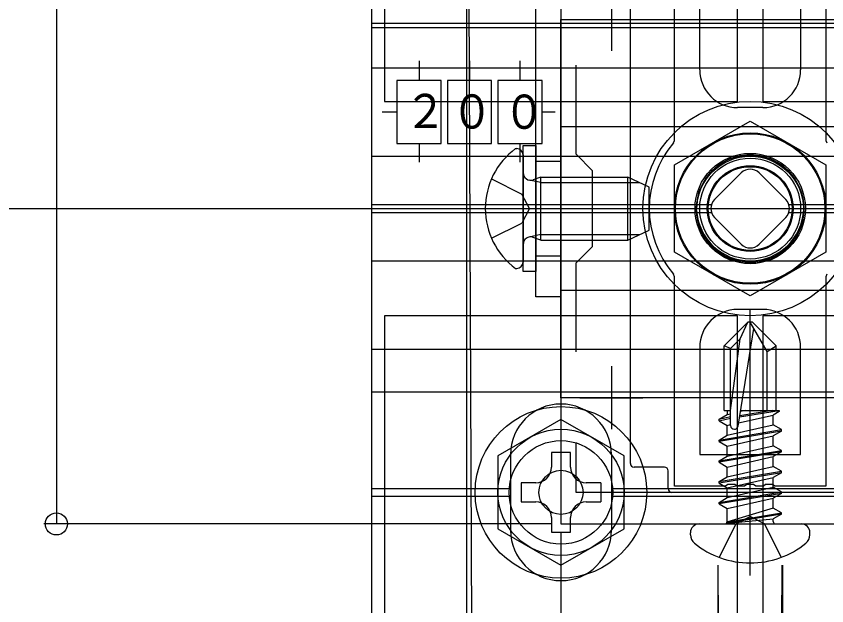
# Model space of a CAD drawing. Units: millimetres, scale not verified. Extents: x -875 to 875, y -1299 to 1293.
# Drawn here: x 410.6 to 474.8, y -415.3 to -368.6 of the extents above; entities that cross this region are included whole.
import ezdxf
from ezdxf.enums import TextEntityAlignment as Align

# ---------------------------------------------------------------- set-up
doc = ezdxf.new("R2010")
doc.units = ezdxf.units.MM
doc.header["$LTSCALE"] = 8
for name, color, linetype in [('0-2_YKK_11', 7, 'Continuous'), ('0-3_YKK_12', 2, 'Continuous'), ('0-4_YKK_13', 4, 'Continuous'), ('0-5_YKK_D', 6, 'Continuous'), ('0-7_YSS_K', 3, 'Continuous')]:
    doc.layers.add(name, color=color, linetype=linetype)
doc.styles.add('ＭＳ ゴシック', font='')
doc.styles.get('ＭＳ ゴシック').set_extended_font_data('MS Gothic')

msp = doc.modelspace()

# ---------------------------------------------------------------- linework, layer by layer
at = {"layer": '0-2_YKK_11'}
for p, q in [((457.772, -366.3), (457.772, -371.3)), ((455.272, -368.8), (460.272, -368.8)), ((457.772, -396.3), (457.772, -401.3)), ((455.272, -398.8), (460.272, -398.8))]:
    msp.add_line(p, q, dxfattribs=at)
msp.add_lwpolyline([(453.772, -358.8), (453.772, -408.8), (483.772, -408.8), (483.772, -358.8)], close=True, dxfattribs=at)
for points in [[(454.972, -395.167), (454.972, -388.1), (456.272, -386.8), (456.272, -380.8), (454.972, -379.5), (454.972, -372.433)], [(482.572, -402.433), (482.572, -406.3), (454.972, -406.3), (454.972, -402.433)]]:
    msp.add_lwpolyline(points, dxfattribs=at)
at = {"layer": '0-3_YKK_12'}
msp.add_circle((468.772, -383.8), 6, dxfattribs=at)
at = {"layer": '0-4_YKK_13'}
for p, q in [((446.272, -353.8), (446.272, -421.801)), ((446.397, -353.8), (446.706, -421.364)), ((451.772, -390.8), (451.772, -356.3)), ((459.272, -404), (459.272, -363.6)), ((438.772, -372.65), (498.772, -372.65)), ((442.522, -372.09), (442.522, -373.65)), ((446.522, -372.09), (446.522, -373.65)), ((450.522, -372.09), (450.522, -373.65)), ((469.772, -375.8), (467.772, -375.8)), ((440.772, -376.15), (439.601, -376.15)), ((453.306, -376.15), (452.272, -376.15)), ((442.522, -378.65), (442.522, -380.125)), ((446.522, -378.65), (446.522, -380.125)), ((450.172, -379.05), (450.272, -379.05)), ((450.522, -378.65), (450.522, -380.125)), ((438.772, -379.65), (498.772, -379.65)), ((450.772, -379.55), (450.772, -388.05)), ((451.772, -380.05), (453.772, -380.05)), ((465.943, -383.093), (468.065, -380.972)), ((469.479, -380.972), (471.6, -383.093)), ((448.26, -381.45), (450.677, -382.655)), ((452.172, -381.733), (451.249, -381.54)), ((452.172, -381.3), (451.577, -381.516)), ((452.172, -386.3), (452.172, -381.3)), ((459.072, -386.3), (459.072, -381.3)), ((460.772, -382.1), (459.072, -381.3)), ((460.772, -385.5), (460.772, -382.1)), ((451.286, -383.8), (450.677, -382.655)), ((465.697, -383.5), (438.772, -383.5)), ((498.772, -383.5), (471.847, -383.5)), ((438.772, -384.1), (465.697, -384.1)), ((446.772, -383.8), (461.471, -383.8)), ((451.286, -383.8), (450.677, -384.945)), ((471.847, -384.1), (498.772, -384.1)), ((468.065, -386.628), (465.943, -384.507)), ((471.6, -384.507), (469.479, -386.628)), ((448.26, -386.15), (450.677, -384.945)), ((459.072, -386.3), (460.772, -385.5)), ((452.172, -385.867), (451.249, -386.06)), ((452.172, -386.3), (451.577, -386.084)), ((438.772, -387.95), (498.772, -387.95)), ((451.772, -387.55), (453.772, -387.55)), ((450.172, -388.55), (450.272, -388.55)), ((469.772, -391.8), (467.772, -391.8)), ((468.772, -412.9), (468.772, -391.798)), ((468.597, -392.8), (466.722, -394.675)), ((467.978, -394.126), (468.597, -392.8)), ((468.947, -392.8), (468.597, -392.8)), ((470.122, -395.138), (468.772, -392.8)), ((468.947, -392.8), (470.822, -394.675)), ((467.807, -401.053), (469.061, -393.301)), ((467.222, -399.8), (467.978, -394.126)), ((438.772, -394.95), (498.772, -394.95)), ((466.722, -399.8), (466.722, -394.675)), ((467.222, -394.882), (466.722, -394.675)), ((470.822, -399.8), (470.822, -394.675)), ((438.772, -398.33), (498.772, -398.33)), ((466.3, -400.503), (466.947, -400.13)), ((466.3, -400.503), (467.222, -400.295)), ((466.722, -399.8), (467.222, -399.8)), ((466.947, -399.8), (466.947, -400.13)), ((466.947, -400.13), (467.222, -400.068)), ((467.849, -400.791), (470.596, -400.171)), ((471.082, -399.824), (467.92, -400.351)), ((470.521, -399.8), (467.94, -400.23)), ((468.407, -399.8), (467.994, -399.893)), ((468.009, -399.8), (470.822, -399.8)), ((471.082, -399.89), (470.596, -400.171)), ((470.596, -400.954), (470.596, -400.171)), ((471.083, -399.824), (470.822, -399.8)), ((471.082, -399.824), (471.083, -399.824)), ((471.082, -399.824), (471.082, -399.89)), ((466.3, -400.621), (467.222, -400.413)), ((466.3, -400.621), (466.3, -400.503)), ((466.3, -400.621), (466.947, -400.995)), ((466.947, -400.995), (467.222, -400.933)), ((466.947, -401.778), (470.596, -400.954)), ((471.244, -401.327), (470.596, -400.954)), ((466.3, -402.151), (471.244, -401.327)), ((471.244, -401.445), (466.3, -402.269)), ((466.947, -401.778), (466.947, -400.995)), ((471.244, -401.445), (470.596, -401.819)), ((471.244, -401.445), (471.244, -401.327)), ((466.3, -402.151), (466.947, -401.778)), ((466.3, -402.269), (466.3, -402.151)), ((466.947, -402.643), (470.596, -401.819)), ((470.596, -402.601), (470.596, -401.819)), ((466.3, -402.269), (466.947, -402.643)), ((466.947, -403.425), (470.596, -402.601)), ((466.947, -403.425), (466.947, -402.643)), ((471.244, -402.975), (470.596, -402.601)), ((449.772, -403.3), (449.772, -409.3)), ((454.522, -403.15), (453.022, -403.15)), ((453.022, -403.15), (453.022, -404.3)), ((454.522, -404.3), (454.522, -403.15)), ((457.772, -403.3), (457.772, -409.3)), ((466.3, -403.799), (471.244, -402.975)), ((471.244, -403.093), (466.3, -403.917)), ((466.3, -403.799), (466.947, -403.425)), ((466.947, -404.291), (470.596, -403.467)), ((471.244, -403.093), (470.596, -403.467)), ((470.596, -404.249), (470.596, -403.467)), ((471.244, -403.093), (471.244, -402.975)), ((466.3, -403.917), (466.3, -403.799)), ((466.3, -403.917), (466.947, -404.291)), ((461.972, -404.3), (459.572, -404.3)), ((462.272, -406), (462.272, -404.6)), ((466.3, -405.447), (471.244, -404.623)), ((471.244, -404.741), (466.3, -405.565)), ((466.947, -405.073), (470.596, -404.249)), ((466.947, -405.073), (466.947, -404.291)), ((471.244, -404.623), (470.596, -404.249)), ((471.244, -404.741), (470.596, -405.115)), ((471.244, -404.741), (471.244, -404.623)), ((466.3, -405.447), (466.947, -405.073)), ((466.3, -405.565), (466.3, -405.447)), ((466.947, -405.939), (470.596, -405.115)), ((470.596, -405.897), (470.596, -405.115)), ((438.772, -406), (449.772, -406)), ((451.772, -405.55), (450.622, -405.55)), ((456.922, -405.55), (455.772, -405.55)), ((456.922, -405.55), (456.922, -407.05)), ((457.772, -406), (479.772, -406)), ((466.3, -405.565), (466.947, -405.939)), ((466.947, -406.721), (470.596, -405.897)), ((466.947, -406.721), (466.947, -405.939)), ((438.772, -406.6), (449.772, -406.6)), ((457.772, -406.6), (479.772, -406.6)), ((474.972, -406.3), (462.572, -406.3)), ((471.244, -406.389), (466.3, -407.213)), ((466.3, -407.095), (466.947, -406.721)), ((471.244, -406.389), (470.596, -406.762)), ((471.244, -406.389), (471.244, -406.271)), ((455.772, -407.05), (456.922, -407.05)), ((466.3, -407.213), (466.3, -407.095)), ((466.3, -407.213), (466.947, -407.586)), ((466.947, -407.586), (470.596, -406.762)), ((470.596, -407.545), (470.596, -406.762)), ((466.947, -408.6), (466.947, -407.586)), ((470.596, -407.545), (467.006, -408.625)), ((467.006, -408.625), (471.244, -407.919)), ((471.244, -408.037), (471.244, -407.919)), ((453.022, -408.3), (453.022, -409.45)), ((454.522, -409.45), (454.522, -408.3)), ((471.244, -408.037), (467.006, -408.743)), ((467.006, -408.743), (470.596, -408.41)), ((467.006, -408.743), (467.006, -408.625)), ((467.647, -408.8), (468.772, -408.202)), ((469.897, -408.8), (468.772, -408.202)), ((471.244, -408.037), (470.596, -408.41)), ((470.596, -408.6), (470.596, -408.41)), ((464.737, -408.8), (472.807, -408.8)), ((467.647, -408.8), (466.322, -411.457)), ((469.897, -408.8), (471.222, -411.457)), ((453.022, -409.45), (454.522, -409.45)), ((464.037, -409.662), (464.037, -409.5)), ((473.507, -409.662), (473.507, -409.5)), ((466.219, -412.065), (466.219, -421.359)), ((466.271, -422.463), (466.244, -412.073)), ((471.273, -422.463), (471.3, -412.073)), ((471.324, -412.065), (471.324, -421.359))]:
    msp.add_line(p, q, dxfattribs=at)
for points in [[(498.772, -285.1), (498.772, -482.5), (438.772, -482.5), (438.772, -285.1)], [(439.772, -375.3), (467.772, -375.3), (467.772, -347.3), (439.772, -347.3)], [(469.772, -375.3), (497.772, -375.3), (497.772, -347.3), (469.772, -347.3)], [(483.772, -368.8), (483.772, -398.8), (453.772, -398.8), (453.772, -368.8)], [(440.772, -378.65), (444.272, -378.65), (444.272, -373.65), (440.772, -373.65)], [(444.772, -378.65), (448.272, -378.65), (448.272, -373.65), (444.772, -373.65)], [(448.772, -378.65), (452.272, -378.65), (452.272, -373.65), (448.772, -373.65)], [(462.772, -380.336), (468.772, -376.872), (474.772, -380.336), (474.772, -387.264), (468.772, -390.728), (462.772, -387.264)], [(453.772, -390.3), (453.772, -377.3), (483.772, -377.3), (483.772, -390.3)], [(451.772, -378.8), (451.772, -388.8), (450.772, -388.8), (450.772, -378.8)], [(439.772, -420.3), (467.772, -420.3), (467.772, -392.3), (439.772, -392.3)], [(469.772, -420.3), (497.772, -420.3), (497.772, -392.3), (469.772, -392.3)], [(458.772, -403.413), (453.772, -400.526), (448.772, -403.413), (448.772, -409.187), (453.772, -412.074), (458.772, -409.187)]]:
    msp.add_lwpolyline(points, close=True, dxfattribs=at)
for points in [[(453.772, -356.3), (453.772, -390.8), (451.772, -390.8)], [(462.699, -378.592), (462.772, -378.396), (462.772, -361.8), (466.814, -361.8), (466.997, -361.92), (467.547, -361.92), (467.73, -361.8), (468.314, -361.8), (468.497, -361.92), (469.047, -361.92), (469.23, -361.8), (469.814, -361.8), (469.997, -361.92), (470.547, -361.92), (470.73, -361.8), (474.772, -361.8)], [(474.772, -361.8), (474.772, -378.396), (474.844, -378.592)], [(464.772, -372.8), (464.772, -364.3), (472.772, -364.3), (472.772, -372.8)], [(438.772, -369.441), (438.772, -369.092), (498.772, -369.092)], [(438.772, -398.33), (438.772, -369.441), (498.772, -369.441)], [(452.172, -381.3), (456.272, -381.3), (459.072, -381.3)], [(452.172, -381.733), (456.272, -381.733), (459.992, -381.733)], [(452.172, -385.867), (456.272, -385.867), (459.992, -385.867)], [(452.172, -386.3), (456.272, -386.3), (459.072, -386.3)], [(474.844, -389.008), (474.772, -389.204), (474.772, -405.8), (470.73, -405.8), (470.547, -405.68), (469.997, -405.68), (469.814, -405.8), (469.23, -405.8), (469.047, -405.68), (468.497, -405.68), (468.314, -405.8), (467.73, -405.8), (467.547, -405.68), (466.997, -405.68), (466.814, -405.8), (462.772, -405.8), (462.772, -389.204), (462.699, -389.008)], [(467.222, -401.006), (467.222, -394.882), (467.978, -394.126)], [(464.772, -394.8), (464.772, -403.3), (472.772, -403.3), (472.772, -394.8)], [(470.122, -399.8), (470.122, -395.138), (470.822, -394.675)], [(450.622, -405.55), (450.622, -407.05), (451.772, -407.05)], [(466.3, -407.095), (471.244, -406.271), (470.596, -405.897)], [(471.244, -408.037), (471.244, -407.919), (470.596, -407.545)]]:
    msp.add_lwpolyline(points, dxfattribs=at)
for centre, radius in [((468.772, -383.8), 8.5), ((468.772, -383.8), 8.5), ((468.772, -383.8), 5.928), ((468.772, -383.8), 4.375), ((468.772, -383.8), 4.25), ((468.772, -383.8), 4.25), ((468.772, -383.897), 4.245), ((468.772, -383.8), 4), ((468.772, -383.8), 4), ((468.772, -383.8), 4), ((468.772, -383.8), 3.4), ((468.772, -383.8), 3.324), ((468.772, -383.8), 3.32), ((453.772, -406.3), 6.8), ((453.772, -406.3), 5), ((453.772, -406.3), 4.1), ((453.772, -406.3), 1.75)]:
    msp.add_circle(centre, radius, dxfattribs=at)
for centre, radius, start, end in [((467.772, -372.8), 3, 180.00001, 269.99999), ((469.772, -372.8), 3, 270.00001, 359.99999), ((453.672, -383.8), 5.9, 126.38156, 233.61844), ((450.272, -379.55), 0.5, 0, 90), ((468.772, -383.8), 8, 139.3793, 220.6207), ((468.772, -383.8), 4.25, 359.99999, 180.00001), ((451.372, -380.952), 0.6, 180, 289.96957), ((468.772, -381.679), 1, 45, 135), ((466.65, -383.8), 1, 135, 225), ((470.893, -383.8), 1, 315, 45), ((468.77, -383.698), 4.25, 183.27666, 357.50585), ((451.372, -386.648), 0.6, 70.03043, 180), ((468.772, -385.921), 1, 225, 315), ((450.272, -388.05), 0.5, 270, 0), ((467.772, -394.8), 3, 90.00001, 179.99999), ((469.772, -394.8), 3, 0.00001, 89.99999), ((453.772, -403.3), 4, 0, 180), ((467.516, -401.006), 0.294, 180, 270), ((467.516, -401.006), 0.294, 270, 350.8071), ((451.772, -404.3), 1.25, 270, 0), ((455.772, -404.3), 1.25, 180, 270), ((451.772, -408.3), 1.25, 0, 90), ((455.772, -408.3), 1.25, 90, 180), ((466.747, -408.6), 0.2, 270, 360), ((470.796, -408.6), 0.2, 180, 270), ((453.772, -409.3), 4, 180, 0), ((464.737, -409.5), 0.7, 90, 180), ((472.807, -409.5), 0.7, 0, 90), ((464.899, -409.662), 0.862, 180, 230.87645), ((472.645, -409.662), 0.862, 309.12355, 0), ((468.772, -404.9), 7, 230.87645, 270), ((468.772, -404.9), 7, 270, 309.12355)]:
    msp.add_arc(centre, radius, start, end, dxfattribs=at)
for centre, major_axis in [((459.572, -404), (-0.212, -0.212)), ((461.972, -404.6), (0.212, 0.212)), ((462.572, -406), (-0.212, -0.212))]:
    msp.add_ellipse(centre, major_axis=major_axis, ratio=0.999695, start_param=5.497939, end_param=7.068431, dxfattribs=at)
at = {"layer": '0-5_YKK_D'}
for p, q in [((413.772, -358.8), (413.772, -408.8)), ((453.072, -408.8), (412.772, -408.8)), ((453.772, -409.5), (453.772, -453.8))]:
    msp.add_line(p, q, dxfattribs=at)
msp.add_circle((413.772, -408.8), 0.875, dxfattribs=at)
at = {"layer": '0-7_YSS_K'}
msp.add_line((-101.228, -383.8), (833, -383.8), dxfattribs=at)

# ---------------------------------------------------------------- texts
at = {"layer": '0-4_YKK_13', "style": 'ＭＳ ゴシック', "width": 0.9}
for s, p in [('２', (441.366, -378.232)), ('０', (445.054, -378.272)), ('０', (449.191, -378.29))]:
    msp.add_text(s, height=2.711, dxfattribs=at).set_placement(p, align=Align.BOTTOM_LEFT)

doc.saveas('drawing.dxf')
